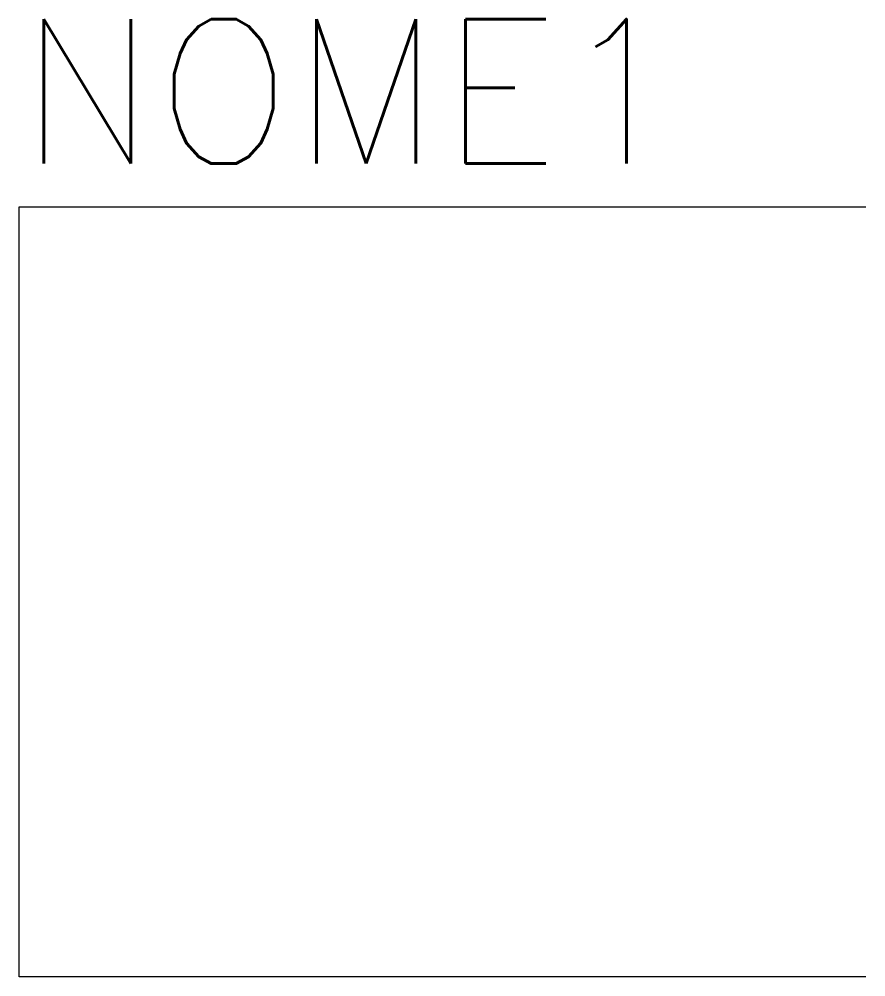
# Model space of a CAD drawing. Header units: millimetres. Extents: x 0 to 11.7, y -10.7 to 2.6.
import ezdxf
from ezdxf.enums import TextEntityAlignment as Align

# ---------------------------------------------------------------- set-up
doc = ezdxf.new("R2010")
doc.units = ezdxf.units.MM
doc.styles.add('Romans', font='romans.shx')

msp = doc.modelspace()

# ---------------------------------------------------------------- linework, layer by layer
msp.add_lwpolyline([(11.71, -10.656), (0, -10.656), (0, 0), (11.71, 0)])

# ---------------------------------------------------------------- texts
at = {"color": 7, "style": 'Romans', "flags": 4}
msp.add_attdef('NOME1', text='NOME1', height=2, dxfattribs=at).set_placement((0, 0), align=Align.BOTTOM_LEFT)

doc.saveas('drawing.dxf')
